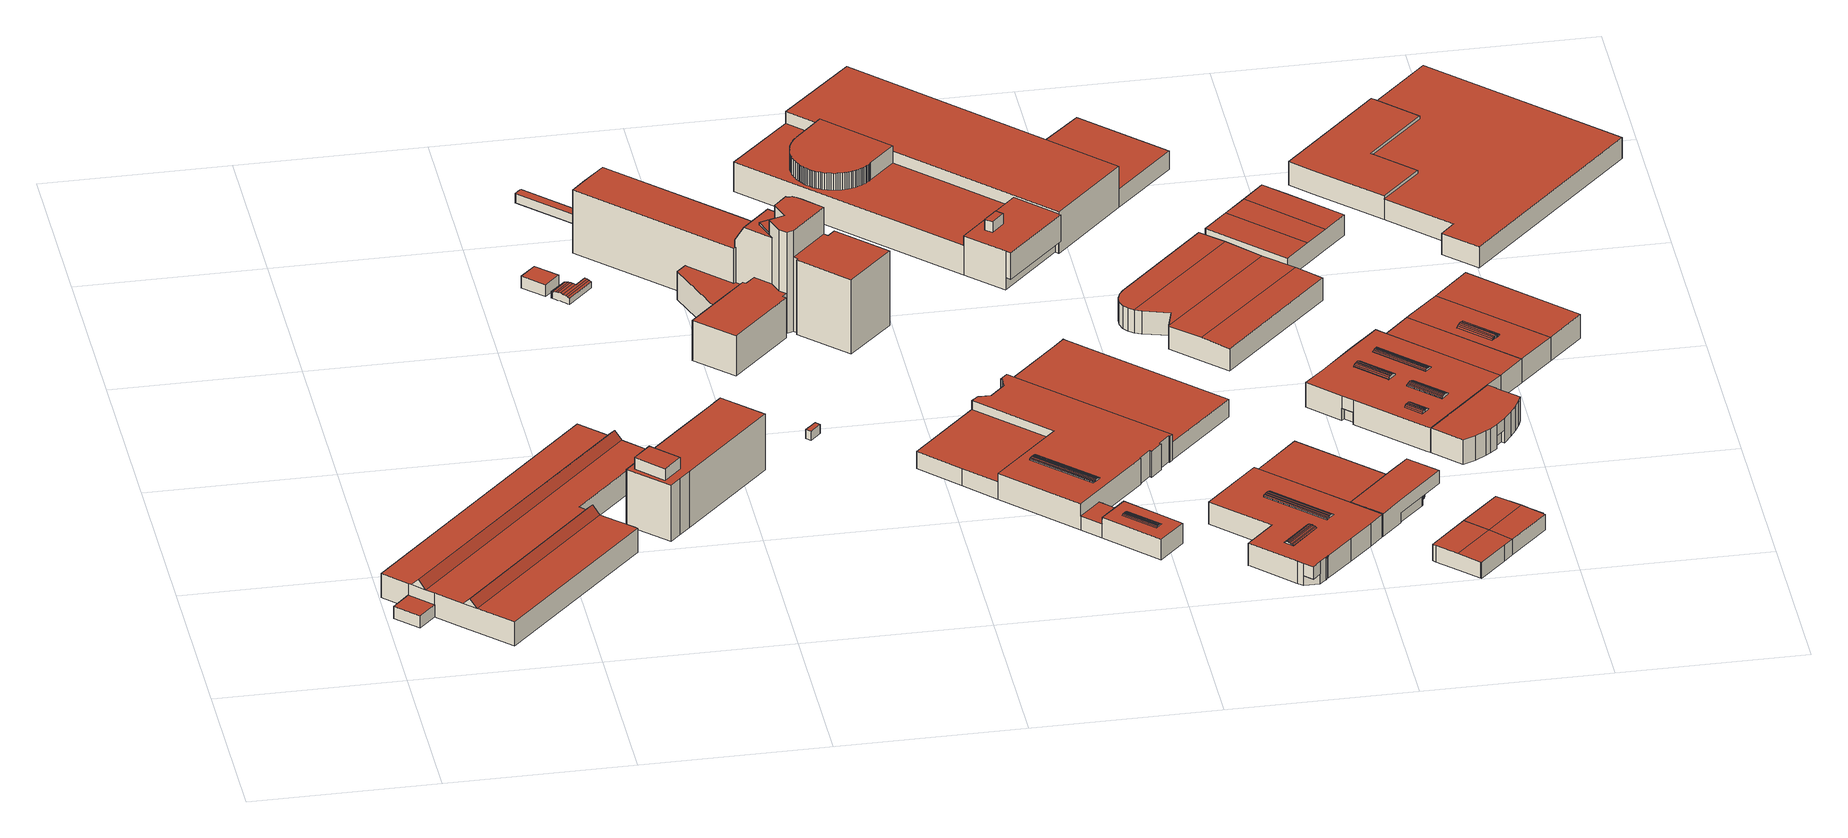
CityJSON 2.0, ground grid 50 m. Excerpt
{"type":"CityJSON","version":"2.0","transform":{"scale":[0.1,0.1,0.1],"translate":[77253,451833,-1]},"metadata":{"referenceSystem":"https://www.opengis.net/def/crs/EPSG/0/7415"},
"CityObjects":{
"building1":{"type":"Building","attributes":{"Volume":21765.84,"Dakoppervlakte":3280.71,"Muuroppervlakte":1863.64,"Vloeroppervlakte":3023.73,"hoogte_Z_max_in_m_NAP":9.26,"GEB_DOEL":"bijeenkomstfunctie,sportfunctie - industriefunctie","dateOfConstruction":"1991-01-01","measuredHeight":9.24},"geometry":[{"type":"Solid","lod":"2","boundaries":[[[[0,1,2,3,4,5,6,7,8,9,10,11,12,13,14,15,16,17,18,19,20,21,22,23]],[[24,25,26,27]],[[27,28,29,24]],[[30,31,32,33]],[[33,34,35,30]],[[36,37,38,39,40,41]],[[42,43,44,35,34,45,46]],[[47,29,28,48,49,32,31]],[[50,51,26,25,52,53,54]],[[17,16,49,48]],[[49,16,15,14,13,12,45,34,55,32]],[[12,11,46,45]],[[43,42,46,11,10,9]],[[9,8,36,44,43]],[[54,53,52,1,0,23]],[[54,23,22,50]],[[21,51,50,22]],[[56,28,27]],[[24,29,25]],[[27,26,56]],[[47,39,5,4,3,2,1,52,25,29]],[[55,34,33]],[[33,32,55]],[[37,36,8,7]],[[38,37,7,6]],[[6,5,39,38]],[[30,35,31]],[[44,36,41,40,39,47,31,35]],[[51,21,20,19,18,17,48,28,56,26]]]],"semantics":{"surfaces":[{"type":"GroundSurface"},{"type":"RoofSurface"},{"type":"WallSurface"}],"values":[[0,1,1,1,1,1,1,1,1,2,2,2,2,2,2,2,2,2,2,2,2,2,2,2,2,2,2,2,2]]}}]},
"building2":{"type":"Building","attributes":{"Volume":9525,"Dakoppervlakte":565.12,"Muuroppervlakte":1926.39,"Vloeroppervlakte":565.12,"hoogte_Z_max_in_m_NAP":19.87,"GEB_DOEL":"kantoorfunctie","dateOfConstruction":"1991-01-01","measuredHeight":19.84},"geometry":[{"type":"Solid","lod":"2","boundaries":[[[[57,58,59,60,61,62,63,64,65,66,67]],[[68,69,70,71,72,73,74,75,76,77,78],[79,80,81,82]],[[83,84,85,86]],[[61,60,76,75]],[[59,58,78,77]],[[58,57,68,78]],[[64,63,73,72]],[[62,61,75,74,73,63]],[[79,82,83,86]],[[83,82,81,84]],[[85,84,81,80]],[[85,80,79,86]],[[60,59,77,76]],[[70,69,68,57,67,66,65,64,72,71]]]],"semantics":{"surfaces":[{"type":"GroundSurface"},{"type":"RoofSurface"},{"type":"WallSurface"}],"values":[[0,1,1,2,2,2,2,2,2,2,2,2,2,2]]}}]},
"building3":{"type":"Building","attributes":{"Volume":148.06,"Dakoppervlakte":42.08,"Muuroppervlakte":92.06,"Vloeroppervlakte":42.08,"hoogte_Z_max_in_m_NAP":3.33,"GEB_DOEL":"overige gebruiksfunctie","dateOfConstruction":"1985-01-01","measuredHeight":3.52},"geometry":[{"type":"Solid","lod":"2","boundaries":[[[[87,88,89,90]],[[91,92,93,94]],[[89,88,91,94]],[[88,87,92,91]],[[90,93,92,87]],[[90,89,94,93]]]],"semantics":{"surfaces":[{"type":"GroundSurface"},{"type":"RoofSurface"},{"type":"WallSurface"}],"values":[[0,1,2,2,2,2]]}}]},
"building4":{"type":"Building","attributes":{"Volume":82.51,"Dakoppervlakte":40.02,"Muuroppervlakte":59.66,"Vloeroppervlakte":39.06,"hoogte_Z_max_in_m_NAP":2.35,"GEB_DOEL":"onbekend","dateOfConstruction":"1985-01-01","measuredHeight":2.3},"geometry":[{"type":"Solid","lod":"2","boundaries":[[[[95,96,97,98,99,100,101,102,103,104,105,106,107,108,109,110,111,112,113,114]],[[115,116,117,118]],[[119,115,118,120]],[[121,122,123,124]],[[125,124,123,126]],[[116,125,126,117]],[[127,122,121,128,129,130]],[[131,132,133,134]],[[132,129,128,133]],[[115,108,107,106,105,104,103,102,101,134,133,128,121,124,125,116]],[[134,101,100,131]],[[97,96,127,130]],[[127,96,95,114,113,112,111,110,120,118,117,126,123,122]],[[119,120,110,109]],[[108,115,119,109]],[[97,130,129,132,131,100,99,98]]]],"semantics":{"surfaces":[{"type":"GroundSurface"},{"type":"RoofSurface"},{"type":"WallSurface"}],"values":[[0,1,1,1,1,1,1,1,1,2,2,2,2,2,2,2]]}}]},
"building5":{"type":"Building","attributes":{"Volume":16.38,"Dakoppervlakte":6.25,"Muuroppervlakte":29.18,"Vloeroppervlakte":6.25,"hoogte_Z_max_in_m_NAP":2.69,"GEB_DOEL":"overige gebruiksfunctie","dateOfConstruction":"1985-01-01","measuredHeight":2.62},"geometry":[{"type":"Solid","lod":"2","boundaries":[[[[135,136,137,138]],[[139,140,141,142]],[[138,137,139,142]],[[139,137,136,140]],[[135,141,140,136]],[[135,138,142,141]]]],"semantics":{"surfaces":[{"type":"GroundSurface"},{"type":"RoofSurface"},{"type":"WallSurface"}],"values":[[0,1,2,2,2,2]]}}]},
"building6":{"type":"Building","attributes":{"Volume":30698.67,"Dakoppervlakte":1809.16,"Muuroppervlakte":5199.6,"Vloeroppervlakte":1691.15,"hoogte_Z_max_in_m_NAP":29.89,"GEB_DOEL":"kantoorfunctie","dateOfConstruction":"1985-01-01","measuredHeight":29.86},"geometry":[{"type":"Solid","lod":"2","boundaries":[[[[143,144,145,146,147,148,149,150,151,152,153,154,155,156,157,158,159,160,161,162,163,164,165,166,167,168,169,170,171,172,173]],[[174,175,176,177,178]],[[179,180,181,182,183,184,185,186,187,188,189]],[[190,191,192,193,194]],[[195,196,197,198,199,200,201,202,203,204,205]],[[206,207,208,209,210,211,212,213]],[[214,215,216,217,218,219,220,221,222]],[[223,224,225,226,227,228,229,230,231,232,233,234]],[[235,236,237,238]],[[239,240,241,238,237,242,243,244]],[[245,246,242,237]],[[185,245,237,236,247,248,249]],[[250,251,252,253]],[[147,146,188,187,186,249,148]],[[189,188,146,145,177,191]],[[178,144,143,180,179,190]],[[177,176,192,191]],[[176,175,193,192]],[[194,193,175,174]],[[190,194,174,178]],[[191,190,179,189]],[[199,166,165,200]],[[196,195,215,170,169]],[[169,168,197,196]],[[197,168,167,198]],[[166,199,198,167]],[[163,213,212,164]],[[206,213,163,162]],[[161,207,206,162]],[[207,161,160,208]],[[159,209,208,160]],[[209,159,158,210]],[[157,211,210,158]],[[221,173,172,222]],[[172,171,214,222]],[[171,170,215,214]],[[233,232,153,152,235]],[[231,230,155,154]],[[232,231,154,153]],[[151,150,247,236]],[[247,150,149,248]],[[148,249,248,149]],[[151,236,235,152]],[[241,240,252,251]],[[252,240,239,253]],[[234,233,235,238,241,251]],[[234,251,250,223]],[[250,253,239,244,224,223]],[[212,211,228,227]],[[203,218,217,204]],[[204,217,216,205]],[[205,216,215,195]],[[225,201,200,226]],[[225,224,244,243,202,201]],[[249,186,185]],[[180,143,173,221,220,181]],[[181,220,219,182]],[[183,246,245,185,184]],[[219,218,203,202,243,242,246,183,182]],[[177,145,144,178]],[[165,164,212,227,226,200]],[[230,229,228,211,157,156,155]]]],"semantics":{"surfaces":[{"type":"GroundSurface"},{"type":"OuterCeilingSurface"},{"type":"RoofSurface"},{"type":"WallSurface"}],"values":[[0,1,2,2,2,2,2,2,2,2,2,2,2,3,3,3,3,3,3,3,3,3,3,3,3,3,3,3,3,3,3,3,3,3,3,3,3,3,3,3,3,3,3,3,3,3,3,3,3,3,3,3,3,3,3,3,3,3,3,3,3,3]]}}]},
"building7":{"type":"Building","attributes":{"Volume":15142.34,"Dakoppervlakte":2241.09,"Muuroppervlakte":1760.39,"Vloeroppervlakte":2243.04,"hoogte_Z_max_in_m_NAP":8.09,"GEB_DOEL":"industriefunctie - kantoorfunctie","dateOfConstruction":"1990-01-01","measuredHeight":8.17},"geometry":[{"type":"Solid","lod":"2","boundaries":[[[[254,255,256,257,258,259,260,261,262,263,264,265,266,267,268,269,270,271,272,273,274,275,276,277,278,279,280,281,282]],[[283,284,285,286,287,288,289,290,291,292,293,294,295,296,297,298,299,300,301,302,303],[304,305,306,307,308]],[[309,310,311,312]],[[310,313,314,311]],[[315,314,313,316]],[[317,315,316,318]],[[317,318,319,320]],[[320,319,321,322]],[[323,324,325,326]],[[323,326,309,312]],[[327,328,329,330],[331,332,333,334]],[[335,336,337,338]],[[336,335,339,340]],[[341,342,340,339]],[[343,344,345,346]],[[347,345,344,348]],[[348,349,350,347]],[[351,350,349,352]],[[342,341,343,346]],[[353,354,355,356,357,358]],[[359,360,361,362,363]],[[293,292,362,255,254,355]],[[295,274,273,296]],[[296,273,272,297]],[[297,272,271,298]],[[271,270,299,298]],[[299,270,269,300]],[[300,269,268,301]],[[301,268,267,302]],[[266,303,302,267]],[[265,283,303,266]],[[283,265,264,284]],[[284,264,263,285]],[[285,263,262,286]],[[286,262,261,287]],[[288,287,261,260]],[[288,260,259,289]],[[290,289,259,258,359]],[[316,313,310,306,305,321,319,318]],[[322,321,305,304]],[[312,311,314,315,317,320,322,304,308,324,323]],[[308,307,325,324]],[[325,307,306,310,309,326]],[[327,356,282,281,328]],[[280,329,328,281]],[[329,280,279,330]],[[348,344,343,341,339,335,338,333,332,352,349]],[[332,331,351,352]],[[340,342,346,345,347,350,351,331,334,337,336]],[[334,333,338,337]],[[355,254,282,356]],[[357,278,277,358]],[[358,277,276,353]],[[353,276,275,354]],[[330,279,278,357,356,327]],[[295,294,293,355,354,275,274]],[[359,258,257,360]],[[360,257,256,361]],[[362,361,256,255]],[[291,290,359,363]],[[362,292,291,363]]]],"semantics":{"surfaces":[{"type":"GroundSurface"},{"type":"RoofSurface"},{"type":"WallSurface"}],"values":[[0,1,1,1,1,1,1,1,1,1,1,1,1,1,1,1,1,1,1,1,1,2,2,2,2,2,2,2,2,2,2,2,2,2,2,2,2,2,2,2,2,2,2,2,2,2,2,2,2,2,2,2,2,2,2,2,2,2,2,2,2]]}}]},
"building8":{"type":"Building","attributes":{"Volume":6555.4,"Dakoppervlakte":1263.73,"Muuroppervlakte":786.41,"Vloeroppervlakte":1244.28,"hoogte_Z_max_in_m_NAP":5.22,"GEB_DOEL":"industriefunctie","dateOfConstruction":"1990-01-01","measuredHeight":5.21},"geometry":[{"type":"Solid","lod":"2","boundaries":[[[[364,365,366,367,368,369,370]],[[371,372,373,374]],[[375,376,377,378,379,380,381,382]],[[383,384,385,386,387,388,389]],[[377,376,374,373,387,386,368,367,379,378]],[[380,379,367,366]],[[366,365,381,380]],[[381,365,364,383,382]],[[389,375,382,383]],[[376,375,389,371,374]],[[386,385,369,368]],[[385,384,370,369]],[[384,383,364,370]],[[372,371,389,388]],[[387,373,372,388]]]],"semantics":{"surfaces":[{"type":"GroundSurface"},{"type":"RoofSurface"},{"type":"OuterCeilingSurface"},{"type":"WallSurface"}],"values":[[0,0,1,2,3,3,3,3,3,3,3,3,3,3,3]]}}]},
"building9":{"type":"Building","attributes":{"Volume":50942.45,"Dakoppervlakte":4943.9,"Muuroppervlakte":3725.47,"Vloeroppervlakte":4907.34,"hoogte_Z_max_in_m_NAP":14.67,"GEB_DOEL":"industriefunctie - kantoorfunctie","dateOfConstruction":"1993-01-01","measuredHeight":14.69},"geometry":[{"type":"Solid","lod":"2","boundaries":[[[[390,391,392,393,394,395,396,397,398,399,400,401,402,403,404,405,406,407]],[[408,409,410,411,412]],[[413,414,415,416,417,418]],[[419,420,421,422,423,424,425]],[[426,427,428,429,421,420]],[[430,431,432,433]],[[434,435,436,437,438,439,440,441,442,443,444,445,446,447,448,449,450,451,452,453,454,455,456,457,458,459,460,461,462,463,464,465,466,467,468,469,470,471,472,473,474,475,476,477,478,479,480,481,482,483,484,485,486,487,488,489,490,491,492,493,494,495,496,497,498,499,500,501,502,503,504]],[[505,506,507,508,509,510,511],[512,513,514,515]],[[516,517,518,519]],[[520,521,522,523,524,525,526,527,528,529,530,531,532,533,534,535,536,537,538,539,540,541,542,543,544,545,546,547,548,549,550,551,552,553,554,555,556,557,558,559,560,561,562,563,564,565,566,567,568,569,570,571,572,573,574,575,576,577,578,579,580,581,582,583,584,585,586]],[[391,390,498,413,418]],[[417,416,507,402,401,424]],[[424,401,400,425]],[[425,400,399,419]],[[419,399,398,426,420]],[[422,433,393,392,423]],[[427,426,398,397]],[[397,396,428,427]],[[429,428,396,395,431]],[[394,432,431,395]],[[433,432,394,393]],[[429,431,430,421]],[[430,433,422,421]],[[418,417,424,423,392,391]],[[407,406,500,499]],[[498,390,407,499]],[[511,410,409,505]],[[505,409,408,506]],[[507,506,408,403,402]],[[500,406,405,411,510,509]],[[511,510,411,410]],[[517,513,512,518]],[[515,519,518,512]],[[519,515,514,516]],[[517,516,514,513]],[[501,500,509,508]],[[555,504,503,556]],[[503,502,415,557,556]],[[559,558,414,497,496]],[[559,496,495,560]],[[494,561,560,495]],[[561,494,493,562]],[[562,493,492,563]],[[563,492,491,564]],[[564,491,490,565]],[[565,490,489,566]],[[566,489,488,567]],[[567,488,487,568]],[[568,487,486,569]],[[569,486,485,570]],[[570,485,484,571]],[[571,484,483,572]],[[572,483,482,573]],[[481,574,573,482]],[[480,575,574,481]],[[575,480,479,576]],[[577,478,477,578]],[[578,477,476,579]],[[579,476,475,580]],[[474,581,580,475]],[[473,582,581,474]],[[582,473,472,583]],[[583,472,471,584]],[[470,585,584,471]],[[585,470,469,586]],[[468,520,586,469]],[[520,468,467,521]],[[521,467,466,522]],[[522,466,465,523]],[[523,465,464,524]],[[524,464,463,525]],[[525,463,462,526]],[[526,462,461,527]],[[527,461,460,528]],[[528,460,459,529]],[[529,459,458,530]],[[530,458,457,531]],[[531,457,456,532]],[[532,456,455,533]],[[533,455,454,534]],[[534,454,453,535]],[[453,452,536,535]],[[536,452,451,537]],[[451,450,538,537]],[[450,449,539,538]],[[539,449,448,540]],[[448,447,541,540]],[[447,446,542,541]],[[542,446,445,543]],[[445,444,544,543]],[[444,443,545,544]],[[443,442,546,545]],[[442,441,547,546]],[[441,440,548,547]],[[440,439,549,548]],[[439,438,550,549]],[[438,437,551,550]],[[437,436,552,551]],[[436,435,553,552]],[[435,434,554,553]],[[555,554,434,504]],[[501,508,507,416,415,502]],[[413,498,497,414]],[[557,415,414,558]],[[403,408,412,404]],[[411,405,404,412]],[[576,479,478,577]]]],"semantics":{"surfaces":[{"type":"GroundSurface"},{"type":"OuterCeilingSurface"},{"type":"RoofSurface"},{"type":"WallSurface"}],"values":[[0,1,2,2,2,2,2,2,2,2,3,3,3,3,3,3,3,3,3,3,3,3,3,3,3,3,3,3,3,3,3,3,3,3,3,3,3,3,3,3,3,3,3,3,3,3,3,3,3,3,3,3,3,3,3,3,3,3,3,3,3,3,3,3,3,3,3,3,3,3,3,3,3,3,3,3,3,3,3,3,3,3,3,3,3,3,3,3,3,3,3,3,3,3,3,3,3,3,3,3,3,3,3,3,3,3,3]]}}]},
"building10":{"type":"Building","attributes":{"Volume":6648.53,"Dakoppervlakte":1006.98,"Muuroppervlakte":941.61,"Vloeroppervlakte":998.03,"hoogte_Z_max_in_m_NAP":7.25,"GEB_DOEL":"industriefunctie","dateOfConstruction":"1993-01-01","measuredHeight":7.29},"geometry":[{"type":"Solid","lod":"2","boundaries":[[[[587,588,589,590,591,592,593,594,595,596,597,598,599,600,601,602,603,604]],[[605,606,607]],[[608,609,610,611,612,613,614,615,616,617,618,619,620,621,622,623,624,625,626],[627,628,629,630,631],[632,633,634,635,636]],[[637,638,639,640]],[[641,638,637,642]],[[643,644,645,646]],[[640,639,646,645]],[[647,648,649,650]],[[650,644,643,647]],[[651,641,642,652]],[[652,653,654,651]],[[655,656,657,658]],[[657,656,659,660]],[[661,662,663,664]],[[664,655,658,661]],[[660,659,665,666]],[[667,668,666,665]],[[669,670,671,672]],[[667,669,672,668]],[[622,605,607,623]],[[624,623,607,594,593]],[[593,592,625,624]],[[592,591,626,625]],[[608,626,591,590]],[[590,589,609,608]],[[589,588,610,609]],[[588,587,611,610]],[[587,604,612,611]],[[604,603,613,612]],[[602,614,613,603]],[[602,601,615,614]],[[616,615,601,600]],[[599,617,616,600]],[[617,599,598,597,619,618]],[[597,596,620,619]],[[606,605,622,621]],[[653,652,642,637,633,632]],[[636,654,653,632]],[[635,648,647,643,646,639,638,641,651,654,636]],[[648,635,634,649]],[[645,644,650,649,634,633,637,640]],[[665,659,656,629,628,670,669,667]],[[671,670,628,627]],[[658,657,660,666,668,672,671,627,631,662,661]],[[631,630,663,662]],[[663,630,629,656,655,664]],[[607,606,595,594]],[[596,595,606,621,620]]]],"semantics":{"surfaces":[{"type":"GroundSurface"},{"type":"OuterCeilingSurface"},{"type":"RoofSurface"},{"type":"WallSurface"}],"values":[[0,1,2,2,2,2,2,2,2,2,2,2,2,2,2,2,2,2,2,3,3,3,3,3,3,3,3,3,3,3,3,3,3,3,3,3,3,3,3,3,3,3,3,3,3,3,3,3]]}}]},
"building11":{"type":"Building","attributes":{"Volume":4325.8,"Dakoppervlakte":784.84,"Muuroppervlakte":768.23,"Vloeroppervlakte":741.5,"hoogte_Z_max_in_m_NAP":6.85,"GEB_DOEL":"industriefunctie","dateOfConstruction":"1993-01-01","measuredHeight":6.86},"geometry":[{"type":"Solid","lod":"2","boundaries":[[[[673,674,675,676,677,678,679,680,681,682,683,684,685,686,687,603,688,602,689,690,691,692,693,694,695,696,697,698,699]],[[700,701,702,703,704,705,706,707,708,709,710,711,712,713,714,715,716,717,718,719,720,721,722,723]],[[724,725,726,727,728,729]],[[730,731,732,733,734,735,736]],[[727,692,691,690,729,728]],[[690,689,724,729]],[[689,602,725,724]],[[688,726,725,602]],[[731,730,687,686,714,713,732]],[[713,712,733,732]],[[733,712,711,734]],[[730,736,735,726,688,603,687]],[[711,692,727,726,735,734]],[[692,711,710,693]],[[709,708,695,694]],[[708,707,696,695]],[[707,706,697,696]],[[706,705,698,697]],[[705,704,699,698]],[[704,703,673,699]],[[703,702,674,673]],[[702,701,675,674]],[[675,701,700,676]],[[676,700,723,677]],[[678,677,723,722]],[[679,678,722,721]],[[721,720,680,679]],[[720,719,681,680]],[[719,718,682,681]],[[683,682,718,717]],[[717,716,684,683]],[[716,715,685,684]],[[686,685,715,714]],[[709,694,693,710]]]],"semantics":{"surfaces":[{"type":"GroundSurface"},{"type":"OuterCeilingSurface"},{"type":"RoofSurface"},{"type":"WallSurface"}],"values":[[0,1,2,2,3,3,3,3,3,3,3,3,3,3,3,3,3,3,3,3,3,3,3,3,3,3,3,3,3,3,3,3,3,3]]}}]},
"building12":{"type":"Building","attributes":{"Volume":10145.67,"Dakoppervlakte":1505.65,"Muuroppervlakte":1060.54,"Vloeroppervlakte":1505.14,"hoogte_Z_max_in_m_NAP":6.88,"GEB_DOEL":"industriefunctie","dateOfConstruction":"1993-01-01","measuredHeight":6.87},"geometry":[{"type":"Solid","lod":"2","boundaries":[[[[737,738,739,740,741,742,743,744,745,746,747,748,749,750,751,752,753,754]],[[755,756,757,758,759,760]],[[758,761,762,763,764,765,766,767,759]],[[768,769,770,771]],[[769,757,756,772,770]],[[769,745,744,743,742,761,758,757]],[[762,761,742,741]],[[762,741,740,763]],[[765,764,739,738]],[[766,765,738,737]],[[766,737,754,767]],[[759,767,754,753]],[[753,752,760,759]],[[752,751,755,760]],[[756,755,751,750,749,772]],[[772,749,748,747,771,770]],[[768,771,747,746]],[[745,769,768,746]],[[764,763,740,739]]]],"semantics":{"surfaces":[{"type":"GroundSurface"},{"type":"RoofSurface"},{"type":"WallSurface"}],"values":[[0,1,1,1,1,2,2,2,2,2,2,2,2,2,2,2,2,2,2]]}}]},
"building13":{"type":"Building","attributes":{"Volume":984.72,"Dakoppervlakte":205.44,"Muuroppervlakte":272.34,"Vloeroppervlakte":205.37,"hoogte_Z_max_in_m_NAP":4.93,"GEB_DOEL":"industriefunctie","dateOfConstruction":"1993-01-01","measuredHeight":4.89},"geometry":[{"type":"Solid","lod":"2","boundaries":[[[[773,774,775,776,777,778,779,780,781]],[[782,783,784,785,786,787]],[[788,789,786,785,790]],[[777,776,790,785]],[[790,776,775,788]],[[789,788,775,774]],[[789,774,773,781,787,786]],[[782,787,781,780]],[[780,779,783,782]],[[779,778,784,783]],[[777,785,784,778]]]],"semantics":{"surfaces":[{"type":"GroundSurface"},{"type":"RoofSurface"},{"type":"WallSurface"}],"values":[[0,1,1,2,2,2,2,2,2,2,2]]}}]},
"building14":{"type":"Building","attributes":{"Volume":1022.75,"Dakoppervlakte":214.62,"Muuroppervlakte":276.56,"Vloeroppervlakte":214.54,"hoogte_Z_max_in_m_NAP":4.93,"GEB_DOEL":"industriefunctie","dateOfConstruction":"1993-01-01","measuredHeight":4.87},"geometry":[{"type":"Solid","lod":"2","boundaries":[[[[791,792,793,794,795,796,797]],[[798,799,800,785,784]],[[790,785,800,801]],[[784,785,790,792,791,797]],[[793,792,790,801]],[[784,797,796,798]],[[793,801,800,799,798,796,795,794]]]],"semantics":{"surfaces":[{"type":"GroundSurface"},{"type":"RoofSurface"},{"type":"WallSurface"}],"values":[[0,1,1,2,2,2,2]]}}]},
"building15":{"type":"Building","attributes":{"Volume":8498.86,"Dakoppervlakte":1428.04,"Muuroppervlakte":1018.72,"Vloeroppervlakte":1190.55,"hoogte_Z_max_in_m_NAP":7.91,"GEB_DOEL":"industriefunctie","dateOfConstruction":"1995-01-01","measuredHeight":7.89},"geometry":[{"type":"Solid","lod":"2","boundaries":[[[[802,803,804,805,806,807,808,809,810,811,812,813,814,815,816]],[[817,818,819,820]],[[821,822,823,824,825,826,827,828,829,830,831,832,833]],[[834,835,836,837]],[[838,839,837,836]],[[840,839,838,841]],[[841,842,843,840]],[[844,845,846,847]],[[848,844,847,849]],[[848,849,835,834]],[[842,850,851,843]],[[852,853,854,855]],[[852,855,856,857]],[[858,859,857,856]],[[860,861,859,858]],[[862,863,861,860]],[[862,864,865,863]],[[866,867,865,864]],[[866,868,869,867]],[[870,871,872,873]],[[870,874,875,871]],[[875,874,876,877]],[[878,879,877,876]],[[878,880,881,879]],[[880,882,883,881]],[[884,885,883,882]],[[884,886,887,885]],[[888,889,890,891]],[[890,892,893,891]],[[894,895,893,892]],[[896,897,898,899]],[[900,895,894,901]],[[901,902,903,900]],[[904,905,903,902]],[[896,899,905,904]],[[906,907,908,909]],[[910,911,912,913]],[[914,915,916,917]],[[918,919,920,921,922]],[[830,829,814,813]],[[813,812,817,831,830]],[[832,831,817,820]],[[808,807,821,833,832,820,809]],[[804,824,823,822,821,807,806,805]],[[804,803,825,824]],[[803,802,826,825]],[[827,826,802,816]],[[829,828,827,816,815,814]],[[842,841,838,836,918,922,850]],[[851,850,922,921]],[[840,843,851,921,920,845,844,848,834,837,839]],[[845,920,919,846]],[[835,849,847,846,919,918,836]],[[862,860,858,856,855,854,914,917,868,866,864]],[[917,916,869,868]],[[859,861,863,865,867,869,916,915,853,852,857]],[[915,914,854,853]],[[880,878,876,874,870,873,910,913,886,884,882]],[[913,912,887,886]],[[877,879,881,883,885,887,912,911,872,871,875]],[[911,910,873,872]],[[902,901,894,892,890,889,906,909,897,896,904]],[[909,908,898,897]],[[895,900,903,905,899,898,908,907,888,891,893]],[[818,817,812,811]],[[820,819,810,809]],[[810,819,818,811]],[[906,889,888,907]]]],"semantics":{"surfaces":[{"type":"GroundSurface"},{"type":"OuterCeilingSurface"},{"type":"RoofSurface"},{"type":"WallSurface"}],"values":[[0,1,2,2,2,2,2,2,2,2,2,2,2,2,2,2,2,2,2,2,2,2,2,2,2,2,2,2,2,2,2,2,2,2,2,2,2,2,2,3,3,3,3,3,3,3,3,3,3,3,3,3,3,3,3,3,3,3,3,3,3,3,3,3,3,3,3,3]]}}]},
"building16":{"type":"Building","attributes":{"Volume":26.35,"Dakoppervlakte":10.17,"Muuroppervlakte":34.01,"Vloeroppervlakte":10.17,"hoogte_Z_max_in_m_NAP":2.63,"GEB_DOEL":"overige gebruiksfunctie","dateOfConstruction":"1993-01-01","measuredHeight":2.59},"geometry":[{"type":"Solid","lod":"2","boundaries":[[[[923,924,925,926]],[[927,928,929,930]],[[923,926,928,927]],[[925,929,928,926]],[[924,930,929,925]],[[924,923,927,930]]]],"semantics":{"surfaces":[{"type":"GroundSurface"},{"type":"RoofSurface"},{"type":"WallSurface"}],"values":[[0,1,2,2,2,2]]}}]},
"building17":{"type":"Building","attributes":{"Volume":3792.74,"Dakoppervlakte":629.65,"Muuroppervlakte":606.01,"Vloeroppervlakte":629.53,"hoogte_Z_max_in_m_NAP":6.09,"GEB_DOEL":"industriefunctie","dateOfConstruction":"1993-01-01","measuredHeight":6.13},"geometry":[{"type":"Solid","lod":"2","boundaries":[[[[931,932,933,934,935,936,937,938,939]],[[940,941,942,943]],[[942,941,944,945]],[[944,946,947,948,945]],[[945,934,933,932,943,942]],[[940,943,932,931]],[[946,937,936,935,948,947]],[[935,934,945,948]],[[939,938,937,946,944,941,940,931]]]],"semantics":{"surfaces":[{"type":"GroundSurface"},{"type":"RoofSurface"},{"type":"WallSurface"}],"values":[[0,1,1,1,2,2,2,2,2]]}}]},
"building18":{"type":"Building","attributes":{"Volume":2116.18,"Dakoppervlakte":297.56,"Muuroppervlakte":516.12,"Vloeroppervlakte":294.13,"hoogte_Z_max_in_m_NAP":7.18,"GEB_DOEL":"industriefunctie","dateOfConstruction":"1993-01-01","measuredHeight":7.16},"geometry":[{"type":"Solid","lod":"2","boundaries":[[[[949,950,951,952,807,804,953,954,955,956,957,958,959,960,961,962]],[[963,964,965,966]],[[967,968,969,970,821,971,972,973,974,975,976,977,978,979]],[[976,966,959]],[[976,959,958,977]],[[957,978,977,958]],[[956,955,967,979]],[[955,954,968,967]],[[953,969,968,954]],[[953,804,970,969]],[[970,804,807,821]],[[807,952,971,821]],[[952,951,972,971]],[[973,972,951,950]],[[974,973,950,949]],[[949,962,963,975,974]],[[975,963,966,976]],[[960,959,966,965]],[[965,964,961,960]],[[961,964,963,962]],[[957,956,979,978]]]],"semantics":{"surfaces":[{"type":"GroundSurface"},{"type":"OuterCeilingSurface"},{"type":"RoofSurface"},{"type":"WallSurface"}],"values":[[0,1,2,3,3,3,3,3,3,3,3,3,3,3,3,3,3,3,3,3,3]]}}]},
"building19":{"type":"Building","attributes":{"Volume":2234.67,"Dakoppervlakte":317.15,"Muuroppervlakte":622.03,"Vloeroppervlakte":317.1,"hoogte_Z_max_in_m_NAP":7.19,"GEB_DOEL":"industriefunctie","dateOfConstruction":"1993-01-01","measuredHeight":7.13},"geometry":[{"type":"Solid","lod":"2","boundaries":[[[[980,981,982,983]],[[984,826,825,985]],[[983,982,826,984]],[[982,981,825,826]],[[825,981,980,985]],[[980,983,984,985]]]],"semantics":{"surfaces":[{"type":"GroundSurface"},{"type":"RoofSurface"},{"type":"WallSurface"}],"values":[[0,1,2,2,2,2]]}}]},
"building20":{"type":"Building","attributes":{"Volume":3218.37,"Dakoppervlakte":529.45,"Muuroppervlakte":682.44,"Vloeroppervlakte":452.66,"hoogte_Z_max_in_m_NAP":8,"GEB_DOEL":"industriefunctie","dateOfConstruction":"1993-01-01","measuredHeight":7.94},"geometry":[{"type":"Solid","lod":"2","boundaries":[[[[986,987,988,980,983,989]],[[990,991,992,993,984,985]],[[994,995,996,997]],[[998,995,994,999]],[[1000,998,999,1001]],[[1002,1003,1000,1001]],[[1003,1002,1004,1005]],[[1005,1004,1006,1007]],[[1008,1009,1007,1006]],[[1010,1011,1009,1008]],[[996,1012,1013,1014,1015,1016,1017,1018,1019,1020,1021,1022,1023,1024,1025,1026,1027,997]],[[989,983,984,993]],[[983,980,985,984]],[[985,980,988,987,991,990]],[[987,986,992,991]],[[992,986,989,993]],[[997,1027,994]],[[999,994,1027,1026]],[[1026,1025,1001,999]],[[1025,1024,1002,1001]],[[1002,1024,1023,1004]],[[1006,1022,1021,1008]],[[1010,1008,1021,1020]],[[1011,1010,1020,1019]],[[1018,1009,1011,1019]],[[1007,1009,1018,1017]],[[1017,1016,1005,1007]],[[1016,1015,1003,1005]],[[1000,1003,1015,1014]],[[998,1000,1014,1013]],[[995,998,1013,1012]],[[995,1012,996]],[[1004,1023,1022,1006]]]],"semantics":{"surfaces":[{"type":"GroundSurface"},{"type":"RoofSurface"},{"type":"WallSurface"}],"values":[[0,1,1,1,1,1,1,1,1,1,1,2,2,2,2,2,2,2,2,2,2,2,2,2,2,2,2,2,2,2,2,2,2]]}}]},
"building21":{"type":"Building","attributes":{"Volume":3266.54,"Dakoppervlakte":459.54,"Muuroppervlakte":685.25,"Vloeroppervlakte":459.46,"hoogte_Z_max_in_m_NAP":7.25,"GEB_DOEL":"industriefunctie","dateOfConstruction":"1993-01-01","measuredHeight":7.23},"geometry":[{"type":"Solid","lod":"2","boundaries":[[[[1028,1029,1030,1031]],[[991,1032,1033,992]],[[1028,1031,991,992]],[[1032,991,1031,1030]],[[1029,1033,1032,1030]],[[1029,1028,992,1033]]]],"semantics":{"surfaces":[{"type":"GroundSurface"},{"type":"RoofSurface"},{"type":"WallSurface"}],"values":[[0,1,2,2,2,2]]}}]},
"building22":{"type":"Building","attributes":{"Volume":23143.13,"Dakoppervlakte":3630.49,"Muuroppervlakte":1663.08,"Vloeroppervlakte":3630.49,"hoogte_Z_max_in_m_NAP":7.01,"GEB_DOEL":"industriefunctie","dateOfConstruction":"1993-01-01","measuredHeight":7.03},"geometry":[{"type":"Solid","lod":"2","boundaries":[[[[1034,1035,1036,1037,1038,1039,1040,1041,1042,1043,1044]],[[1045,1046,1047,1048,1049,1050,1051,1052,1053,1054,1055]],[[1056,1057,1058,1059,1060,1061,1062,1063]],[[1042,1041,1045,1055]],[[1045,1041,1040,1046]],[[1035,1034,1052,1051]],[[1052,1034,1044,1043,1054,1053]],[[1055,1054,1043,1042]],[[1063,1039,1038,1056]],[[1057,1056,1038,1037,1036,1050,1058]],[[1063,1062,1046,1040,1039]],[[1058,1050,1049,1059]],[[1060,1059,1049,1048]],[[1060,1048,1047,1061]],[[1061,1047,1046,1062]],[[1050,1036,1035,1051]]]],"semantics":{"surfaces":[{"type":"GroundSurface"},{"type":"RoofSurface"},{"type":"WallSurface"}],"values":[[0,1,1,2,2,2,2,2,2,2,2,2,2,2,2,2]]}}]}
},
"vertices":[
[672,490,10],[295,110,10],[214,191,10],[198,206,10],[183,222,10],[121,283,10],[76,237,10],[18,293,10],[64,340,10],[5,398,10],[70,464,10],[260,656,10],[616,1015,10],[682,950,10],[697,934,10],[713,919,10],[779,853,10],[551,624,10],[566,609,10],[581,593,10],[596,578,10],[633,542,10],[672,504,10],[679,497,10],[198,206,102],[214,191,81],[596,578,81],[581,593,102],[566,609,81],[183,222,81],[86,318,103],[102,302,81],[713,919,81],[697,934,103],[682,950,81],[71,333,81],[64,340,46],[18,293,46],[76,237,46],[121,283,46],[102,302,46],[71,333,46],[70,464,81],[5,398,81],[64,340,81],[616,1015,81],[260,656,81],[121,283,81],[551,624,81],[779,853,81],[672,504,81],[633,542,81],[295,110,81],[672,490,81],[679,497,81],[697,934,81],[581,593,81],
[966,925,10],[1063,829,10],[828,592,10],[797,561,10],[770,534,10],[697,606,10],[673,629,10],[836,794,10],[929,887,10],[945,903,10],[947,905,10],[966,925,175],[947,905,175],[945,903,175],[929,887,175],[836,794,175],[673,629,175],[697,606,175],[770,534,175],[797,561,175],[828,592,175],[1063,829,175],[807,608,175],[760,562,175],[694,629,175],[740,675,175],[740,675,209],[694,629,209],[760,562,209],[807,608,209],
[706,1784,8],[666,1744,8],[613,1796,8],[653,1836,8],[666,1744,43],[706,1784,43],[653,1836,43],[613,1796,43],
[743,1748,10],[744,1747,10],[771,1775,10],[776,1770,10],[781,1765,10],[785,1762,10],[718,1693,10],[714,1697,10],[709,1702,10],[703,1708,10],[698,1713,10],[692,1718,10],[687,1723,10],[681,1729,10],[678,1732,10],[718,1773,10],[721,1769,10],[727,1764,10],[732,1759,10],[738,1753,10],[681,1729,30],[687,1723,32],[727,1764,32],[721,1769,30],[678,1732,29],[718,1773,28],[703,1708,33],[743,1748,33],[738,1753,34],[698,1713,34],[692,1718,33],[732,1759,33],[744,1747,33],[709,1702,32],[776,1770,32],[771,1775,33],[785,1762,28],[781,1765,30],[714,1697,30],[718,1693,28],
[1202,946,11],[1190,957,11],[1219,986,11],[1230,975,11],[1219,986,37],[1190,957,37],[1202,946,37],[1230,975,37],
[769,1935,10],[807,1974,10],[823,1990,10],[862,2029,10],[1164,1730,10],[1211,1684,10],[1212,1682,10],[1210,1679,10],[1228,1661,10],[1259,1630,10],[1261,1627,10],[1275,1627,10],[1286,1621,10],[1296,1611,10],[1344,1563,10],[1354,1553,10],[1373,1573,10],[1493,1454,10],[1374,1335,10],[1255,1453,10],[1260,1458,10],[1250,1468,10],[1231,1461,10],[1219,1449,10],[1226,1441,10],[1070,1283,10],[975,1376,10],[1065,1466,10],[1054,1477,10],[989,1669,10],[1013,1693,10],[656,2123,56],[670,2137,56],[674,2138,56],[823,1990,56],[807,1974,56],[807,1974,196],[769,1935,196],[1119,1588,196],[1124,1592,196],[1122,1594,196],[1197,1671,196],[1201,1674,196],[1211,1684,196],[1164,1730,196],[862,2029,196],[823,1990,196],[807,1974,84],[823,1990,84],[674,2138,84],[670,2137,84],[656,2123,84],[1065,1466,128],[975,1376,128],[1070,1283,128],[1226,1441,128],[1219,1449,128],[1231,1461,128],[1215,1476,128],[1203,1513,128],[1164,1552,128],[1139,1527,128],[1132,1534,128],[1255,1453,230],[1374,1335,230],[1493,1454,230],[1373,1573,230],[1354,1553,230],[1344,1563,230],[1250,1468,230],[1260,1458,230],[1054,1477,93],[1065,1466,93],[1132,1534,93],[1139,1527,93],[1164,1552,93],[1124,1592,93],[1119,1588,93],[1013,1693,93],[989,1669,93],[1241,1542,309],[1199,1528,309],[1215,1476,309],[1231,1461,309],[1250,1468,309],[1344,1563,309],[1296,1611,309],[1286,1621,309],[1275,1627,309],[1261,1627,309],[1259,1630,309],[1224,1594,309],[1259,1630,195],[1228,1661,195],[1217,1651,264],[1249,1620,264],[1199,1529,264],[1182,1580,264],[1224,1594,264],[1142,1575,264],[1203,1513,264],[1199,1528,264],[1197,1671,218],[1122,1594,218],[1210,1679,152],[1212,1682,134],[1211,1684,129],[1241,1542,271],[1224,1594,271],[1182,1580,271],[1199,1529,271],
[1795,408,9],[1616,589,9],[1537,670,9],[1440,769,9],[1612,942,9],[1631,960,9],[1633,958,9],[1665,958,9],[1705,999,9],[1705,1030,9],[1702,1032,9],[1721,1051,9],[2080,695,9],[2072,687,9],[2070,688,9],[2041,658,9],[2045,654,9],[2015,624,9],[2011,628,9],[1981,598,9],[1982,596,9],[1852,465,9],[1860,458,9],[1861,456,9],[1898,419,9],[1909,429,9],[2037,299,9],[1970,232,9],[1842,361,9],[1721,1051,86],[1702,1032,86],[1705,1030,86],[1705,999,86],[1665,958,86],[1633,958,86],[1631,960,86],[1612,942,86],[1791,764,86],[1616,589,86],[1795,408,86],[1852,465,86],[1982,596,86],[1981,598,86],[2011,628,86],[2015,624,86],[2045,654,86],[2041,658,86],[2070,688,86],[2072,687,86],[2080,695,86],[1724,657,86],[1863,520,86],[1851,507,86],[1844,500,86],[1705,637,86],[1848,505,90],[1851,507,91],[1712,645,91],[1709,642,90],[1853,510,91],[1714,647,91],[1717,650,91],[1856,512,91],[1719,652,90],[1858,515,90],[1861,517,90],[1722,655,90],[1863,520,89],[1724,657,89],[1707,640,90],[1705,637,89],[1844,500,89],[1846,502,90],[1842,361,69],[1970,232,69],[2037,299,69],[1909,429,69],[1909,378,69],[1984,304,69],[1968,288,69],[1893,362,69],[1970,290,71],[1894,364,71],[1893,362,70],[1968,288,70],[1972,292,72],[1896,366,72],[1974,294,73],[1899,368,73],[1976,296,73],[1978,298,73],[1903,372,73],[1901,370,73],[1905,374,72],[1980,300,72],[1982,302,71],[1907,376,71],[1909,378,70],[1984,304,70],[1860,458,51],[1852,465,51],[1795,408,51],[1842,361,51],[1898,419,51],[1861,456,51],[1612,942,60],[1440,769,60],[1537,670,60],[1616,589,60],[1791,764,60],
[1934,1192,10],[2256,873,10],[2080,695,10],[1721,1051,10],[1862,1193,10],[1873,1182,10],[1923,1181,10],[1901,1225,10],[1897,1221,10],[1894,1225,10],[1897,1229,10],[1901,1225,62],[1897,1229,62],[1894,1225,62],[1862,1193,62],[1721,1051,62],[2080,695,62],[2256,873,62],[1934,1192,62],[1934,1192,22],[1923,1181,22],[1873,1182,22],[1862,1193,22],[1894,1225,22],[1897,1221,22],[1901,1225,22],
[1381,2312,10],[1570,2497,10],[1758,2309,10],[1784,2335,10],[1792,2344,10],[1843,2294,10],[1867,2271,10],[1891,2292,10],[2018,2169,10],[2116,2263,10],[2317,2064,10],[2160,1906,10],[1974,1718,10],[1973,1717,10],[1965,1725,10],[1810,1568,10],[1719,1658,10],[1220,2153,10],[1973,1717,47],[1977,1714,47],[1821,1557,47],[1810,1568,47],[1965,1725,47],[1381,2312,132],[1455,2238,132],[1613,2079,132],[1974,1718,132],[2160,1906,132],[1570,2497,132],[2116,2263,64],[1985,2138,64],[1835,2285,64],[1784,2335,64],[1758,2309,64],[2160,1906,64],[2317,2064,64],[2018,2169,59],[1891,2292,59],[1867,2271,62],[1843,2294,62],[1835,2285,54],[1843,2294,54],[1792,2344,54],[1784,2335,54],[1536,2001,97],[1532,1998,97],[1528,1994,97],[1523,1991,97],[1519,1989,97],[1514,1986,97],[1509,1984,97],[1504,1982,97],[1499,1980,97],[1493,1978,97],[1488,1977,97],[1482,1976,97],[1476,1975,97],[1471,1974,97],[1465,1974,97],[1459,1974,97],[1453,1975,97],[1448,1975,97],[1442,1976,97],[1436,1978,97],[1431,1979,97],[1426,1981,97],[1420,1983,97],[1415,1985,97],[1411,1988,97],[1406,1990,97],[1401,1993,97],[1397,1996,97],[1393,1999,97],[1389,2003,97],[1386,2006,97],[1382,2010,97],[1379,2013,97],[1375,2017,97],[1372,2022,97],[1369,2026,97],[1367,2031,97],[1364,2035,97],[1362,2040,97],[1359,2045,97],[1358,2051,97],[1356,2056,97],[1355,2062,97],[1353,2067,97],[1353,2073,97],[1352,2079,97],[1352,2084,97],[1352,2090,97],[1352,2096,97],[1353,2102,97],[1354,2107,97],[1355,2113,97],[1356,2118,97],[1358,2124,97],[1360,2129,97],[1362,2134,97],[1365,2139,97],[1368,2143,97],[1370,2148,97],[1373,2152,97],[1376,2156,97],[1380,2160,97],[1383,2164,97],[1455,2238,97],[1381,2312,97],[1220,2153,97],[1719,1658,97],[1875,1817,97],[1613,2079,97],[1543,2008,97],[1540,2004,97],[1977,1714,126],[1973,1717,126],[1974,1718,126],[1875,1817,126],[1719,1658,126],[1810,1568,126],[1821,1557,126],[1776,1677,126],[1810,1711,126],[1827,1695,126],[1793,1660,126],[1827,1695,157],[1810,1711,157],[1776,1677,157],[1793,1660,157],[1372,2022,147],[1375,2017,147],[1379,2013,147],[1382,2010,147],[1386,2006,147],[1389,2003,147],[1393,1999,147],[1397,1996,147],[1401,1993,147],[1406,1990,147],[1411,1988,147],[1415,1985,147],[1420,1983,147],[1426,1981,147],[1431,1979,147],[1436,1978,147],[1442,1976,147],[1448,1975,147],[1453,1975,147],[1459,1974,147],[1465,1974,147],[1471,1974,147],[1476,1975,147],[1482,1976,147],[1488,1977,147],[1493,1978,147],[1499,1980,147],[1504,1982,147],[1509,1984,147],[1514,1986,147],[1519,1989,147],[1523,1991,147],[1528,1994,147],[1532,1998,147],[1536,2001,147],[1540,2004,147],[1543,2008,147],[1613,2079,147],[1455,2238,147],[1383,2164,147],[1380,2160,147],[1376,2156,147],[1373,2152,147],[1370,2148,147],[1368,2143,147],[1365,2139,147],[1362,2134,147],[1360,2129,147],[1358,2124,147],[1356,2118,147],[1355,2113,147],[1354,2107,147],[1353,2102,147],[1352,2096,147],[1352,2090,147],[1352,2084,147],[1352,2079,147],[1353,2073,147],[1353,2067,147],[1355,2062,147],[1356,2056,147],[1358,2051,147],[1359,2045,147],[1362,2040,147],[1364,2035,147],[1367,2031,147],[1369,2026,147],
[2499,201,10],[2437,139,10],[2368,70,10],[2368,71,10],[2365,68,10],[2361,63,10],[2360,63,10],[2343,47,10],[2301,46,10],[2287,60,10],[2286,60,10],[2182,164,10],[2180,165,10],[2255,240,10],[2117,377,10],[2258,520,10],[2538,242,10],[2535,239,10],[2322,25,39],[2301,46,39],[2343,47,39],[2368,71,76],[2368,70,76],[2437,139,76],[2499,201,76],[2535,239,76],[2538,242,76],[2258,520,76],[2117,377,76],[2255,240,76],[2180,165,76],[2182,164,76],[2286,60,76],[2287,60,76],[2301,46,76],[2322,25,76],[2343,47,76],[2360,63,76],[2361,63,76],[2365,68,76],[2277,397,76],[2415,260,76],[2402,247,76],[2395,240,76],[2257,377,76],[2343,225,76],[2350,218,76],[2362,206,76],[2290,133,76],[2270,152,76],[2350,218,81],[2278,145,81],[2280,143,81],[2352,216,81],[2275,148,80],[2347,221,80],[2285,137,80],[2358,210,80],[2355,213,81],[2283,140,81],[2288,135,79],[2290,133,77],[2362,206,77],[2360,208,79],[2273,150,79],[2345,223,79],[2343,225,77],[2270,152,77],[2400,245,81],[2402,247,82],[2264,385,82],[2262,382,81],[2405,250,82],[2267,387,82],[2259,380,80],[2257,377,78],[2395,240,78],[2397,242,80],[2408,253,82],[2270,390,82],[2410,255,81],[2272,392,81],[2413,258,80],[2415,260,78],[2277,397,78],[2275,395,80],
[2652,442,10],[2662,438,10],[2670,432,10],[2674,423,10],[2675,412,10],[2672,403,10],[2665,395,10],[2656,391,10],[2661,372,10],[2662,372,10],[2663,370,10],[2661,369,10],[2592,300,10],[2594,298,10],[2538,241,10],[2468,311,10],[2321,584,10],[2385,649,10],[2528,507,10],[2595,441,10],[2605,431,10],[2610,436,10],[2637,463,10],[2637,464,10],[2640,462,10],[2638,460,10],[2643,441,10],[2674,423,40],[2670,432,40],[2662,438,40],[2652,442,40],[2643,441,40],[2638,460,40],[2640,462,40],[2637,464,40],[2637,463,40],[2610,436,40],[2605,431,40],[2595,441,40],[2643,489,40],[2714,419,40],[2594,298,40],[2592,300,40],[2661,369,40],[2663,370,40],[2662,372,40],[2661,372,40],[2656,391,40],[2665,395,40],[2672,403,40],[2675,412,40],[2321,584,61],[2258,520,61],[2468,311,61],[2595,441,61],[2528,507,61],[2385,649,61],[2538,241,78],[2594,298,78],[2714,419,78],[2643,489,78],[2595,441,78],[2468,311,78],[2538,242,78],
[2068,1337,10],[2063,1356,10],[2064,1375,10],[2070,1393,10],[2081,1408,10],[2318,1647,10],[2376,1589,10],[2455,1511,10],[2529,1437,10],[2587,1380,10],[2297,1088,10],[2237,1148,10],[2165,1220,10],[2166,1225,10],[2182,1282,10],[2110,1301,10],[2093,1309,10],[2078,1321,10],[2182,1282,77],[2166,1225,76],[2455,1511,76],[2376,1589,79],[2093,1309,79],[2110,1301,78],[2318,1647,77],[2081,1408,77],[2070,1393,77],[2064,1375,77],[2063,1356,77],[2068,1337,78],[2078,1321,78],[2587,1380,76],[2529,1437,79],[2237,1148,79],[2297,1088,76],[2165,1220,76],
[2697,51,10],[2648,99,10],[2641,107,10],[2738,205,10],[2793,148,10],[2843,97,10],[2818,72,10],[2748,1,10],[2744,5,10],[2748,1,57],[2818,72,57],[2843,97,57],[2793,148,59],[2697,51,59],[2744,5,57],[2641,107,58],[2648,99,58],[2738,205,58],
[2793,148,11],[2738,205,11],[2838,305,11],[2894,250,11],[2926,218,11],[2945,200,11],[2843,97,11],[2945,200,57],[2926,218,58],[2894,250,59],[2838,305,58],
[2697,1084,10],[2946,837,10],[2904,795,10],[2866,756,10],[2782,671,10],[2727,616,10],[2719,623,10],[2559,782,10],[2566,789,10],[2541,813,10],[2534,806,10],[2455,886,10],[2510,941,10],[2594,1026,10],[2674,1107,10],[2534,806,46],[2541,813,46],[2566,789,46],[2559,782,46],[2727,616,82],[2782,671,80],[2866,756,82],[2904,795,81],[2946,837,80],[2697,1084,80],[2674,1107,80],[2594,1026,82],[2510,941,80],[2455,886,82],[2534,806,82],[2559,782,82],[2719,623,82],[2687,733,88],[2726,695,88],[2728,697,88],[2690,736,88],[2731,700,88],[2693,739,88],[2695,741,87],[2734,703,87],[2736,705,85],[2698,744,85],[2682,728,85],[2680,726,82],[2718,687,82],[2720,689,85],[2684,730,87],[2723,692,87],[2738,707,82],[2700,746,82],[2706,828,86],[2703,826,84],[2780,750,84],[2782,752,86],[2784,755,87],[2708,830,87],[2787,757,88],[2711,833,88],[2789,760,89],[2713,836,89],[2792,763,88],[2716,838,88],[2795,765,87],[2718,841,87],[2797,768,86],[2721,843,86],[2799,770,84],[2723,845,84],[2667,866,86],[2590,942,86],[2588,940,84],[2664,864,84],[2669,869,88],[2593,945,88],[2672,871,89],[2595,947,89],[2674,874,89],[2598,950,89],[2677,877,89],[2601,953,89],[2679,879,88],[2603,955,88],[2682,882,86],[2606,958,86],[2684,884,84],[2608,960,84],[2648,1001,83],[2763,886,83],[2764,888,85],[2650,1002,85],[2766,890,87],[2652,1004,87],[2768,892,88],[2654,1006,88],[2777,901,85],[2779,902,83],[2664,1016,83],[2662,1015,85],[2656,1008,88],[2771,894,88],[2773,896,88],[2658,1011,88],[2775,899,87],[2660,1013,87],[2763,886,82],[2648,1001,82],[2664,1016,81],[2779,902,81],[2664,864,81],[2588,940,81],[2608,960,81],[2684,884,81],[2780,750,81],[2703,826,81],[2723,845,81],[2799,770,81],[2728,697,81],[2718,687,81],[2680,726,81],[2700,746,80],[2738,707,80],
[2930,222,10],[2901,250,10],[2919,268,10],[2947,240,10],[2930,222,36],[2947,240,36],[2919,268,36],[2901,250,36],
[2519,1499,10],[2340,1676,10],[2403,1739,10],[2460,1797,10],[2516,1853,10],[2569,1801,10],[2695,1676,10],[2638,1618,10],[2581,1561,10],[2519,1499,69],[2581,1561,70],[2403,1739,70],[2340,1676,69],[2638,1618,69],[2460,1797,69],[2695,1676,71],[2569,1801,71],[2516,1853,71],
[2874,587,10],[2861,578,10],[2831,560,10],[2798,546,10],[2923,776,10],[2923,775,10],[2975,724,10],[2968,705,10],[2954,679,10],[2939,655,10],[2918,628,10],[2911,635,10],[2888,611,10],[2894,603,10],[2894,603,48],[2888,611,48],[2911,635,48],[2918,628,48],[2975,724,82],[2923,775,82],[2923,776,82],[2904,795,82],[2798,546,82],[2831,560,82],[2861,578,82],[2874,587,82],[2894,603,82],[2918,628,82],[2939,655,82],[2954,679,82],[2968,705,82],
[3010,901,11],[2946,837,11],[2697,1084,11],[2761,1148,11],[2761,1148,82],[3010,901,82],
[2851,1240,11],[3101,993,11],[3019,910,11],[2768,1156,11],[3019,910,82],[3101,993,80],[2851,1240,80],[2768,1156,82],[2955,1003,86],[2879,1080,85],[2876,1077,82],[2953,1001,82],[2882,1083,88],[2958,1006,88],[2885,1086,89],[2961,1009,89],[2965,1013,90],[2888,1089,90],[2968,1016,89],[2891,1092,89],[2971,1019,88],[2895,1096,88],[2974,1022,86],[2898,1098,85],[2976,1025,82],[2900,1101,82],[2879,1080,82],[2882,1083,82],[2885,1086,82],[2888,1089,81],[2891,1092,81],[2895,1096,81],[2898,1098,81],[2900,1101,81],[2976,1025,81],[2974,1022,81],[2971,1019,81],[2968,1016,81],[2965,1013,81],[2961,1009,82],[2958,1006,82],[2955,1003,82],
[2851,1240,10],[2944,1333,10],[3193,1086,10],[3101,993,10],[3193,1086,82],[2944,1333,82],
[2921,1544,10],[2958,1583,10],[2807,1732,10],[2652,1885,10],[2600,1937,10],[2857,2197,10],[2865,2190,10],[3016,2343,10],[3448,1915,10],[3002,1464,10],[3000,1466,10],[3016,2343,72],[2865,2190,72],[2963,2092,72],[2810,1938,72],[2912,1837,72],[2807,1732,72],[2958,1583,72],[2921,1544,72],[3000,1466,72],[3002,1464,72],[3448,1915,72],[2600,1937,80],[2652,1885,80],[2807,1732,80],[2912,1837,80],[2810,1938,80],[2963,2092,80],[2865,2190,80],[2857,2197,80]
]}
